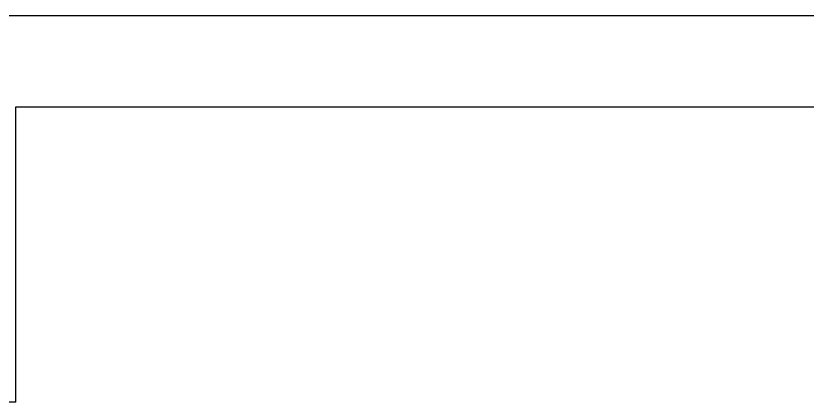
# Model space of a CAD drawing. Header units: millimetres. Extents: x 3633 to 4629, y 3430 to 3787.
# Drawn here: x 4160.87 to 4169.57, y 3500.61 to 3504.86 of the extents above; entities that cross this region are included whole.
import ezdxf

# ---------------------------------------------------------------- set-up
doc = ezdxf.new("R2010")
doc.units = ezdxf.units.MM

# ---------------------------------------------------------------- blocks, each defined once
blk = doc.blocks.new('A$C19EF2607')
at = {"color": 0, "transparency": 33554687}
for p, q in [((26295.8, 16575.2), (20746.8, 16575.2)), ((20946.8, 16575.2), (20946.8, 16575.2)), ((20946.8, 16375.2), (26295.8, 16375.2)), ((20946.8, 15724.7), (20946.8, 16375.2))]:
    blk.add_line(p, q, dxfattribs=at)
at = {"color": 0}
blk.add_line((20946.8, 15724.7), (20746.8, 15724.7), dxfattribs=at)

msp = doc.modelspace()

# ---------------------------------------------------------------- block references
at = {"color": 0, "xscale": 0.005, "yscale": 0.005, "zscale": 0.005}
msp.add_blockref('A$C19EF2607', (4056.1377, 3421.984), dxfattribs=at)

doc.saveas('drawing.dxf')
